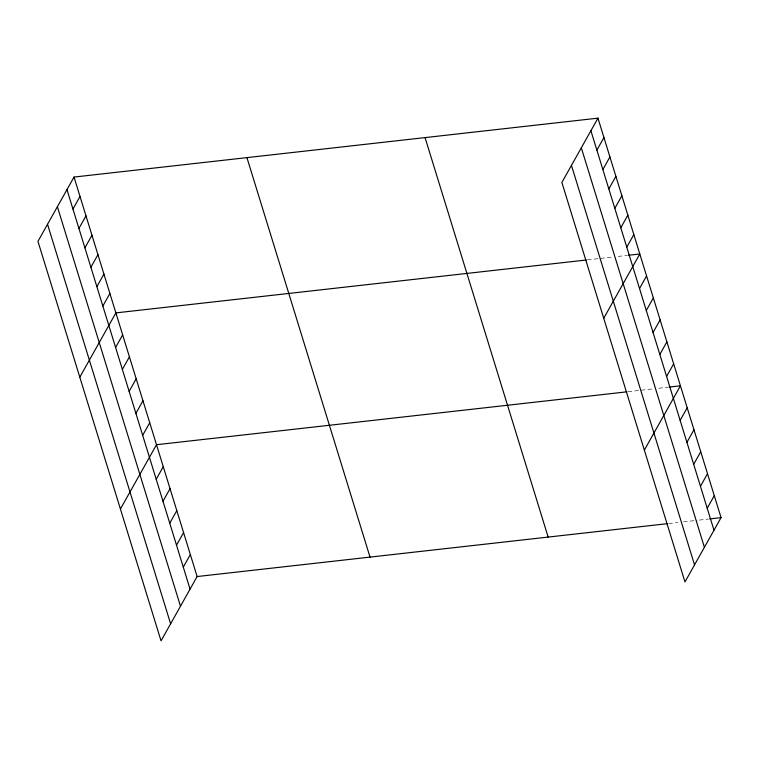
<?xml version="1.0" encoding="UTF-8"?>
<svg xmlns="http://www.w3.org/2000/svg" width="759" height="759" viewBox="0 0 759 759"><rect width="100%" height="100%" fill="white"/><g stroke="black" fill="none" stroke-linecap="round" stroke-linejoin="round"><path stroke-width="0.57" stroke-dasharray="3.79 2.85" d="M587.485 259.863L612.513 257.054M618.196 256.409L627.295 255.385M628.11 391.691L653.129 388.883M658.821 388.238L667.92 387.213M668.726 523.52L677.825 522.505M683.517 521.86L697.16 520.323M699.437 520.076L708.536 519.052"/><path stroke-width="1.14" d="M74.031 177.065L37.95 241.362L161.041 640.843L197.122 576.546L74.031 177.065L597.959 118.157L721.05 517.638L684.969 581.935L561.878 182.454L597.959 118.157M72.949 209.048L80.008 196.467M78.927 228.45L85.985 215.869M84.904 247.851L91.972 235.271M90.881 267.263L97.949 254.673M96.867 286.665L103.926 274.084M102.844 306.067L109.903 293.486M79.799 377.185L115.88 312.888L586.346 259.995M115.596 347.442L122.654 334.861M122.36 369.415L129.419 356.834M129.134 391.388L136.193 378.798M135.899 413.361L142.958 400.771M142.673 435.324L149.732 422.744M120.425 509.014L156.506 444.717L626.972 391.824M156.212 479.271L163.27 466.69M162.986 501.244L170.044 488.663M169.75 523.217L176.809 510.636M176.524 545.19L183.583 532.609M183.289 567.163L190.348 554.573M596.878 150.14L603.936 137.559M602.855 169.542L609.913 156.961M608.832 188.953L615.891 176.363M614.809 208.355L621.877 195.765M620.796 227.757L627.854 215.177M626.773 247.159L633.831 234.578M603.728 318.277L639.809 253.98L628.433 255.261M639.514 288.534L646.583 275.953M646.288 310.507L653.347 297.926M653.063 332.48L660.121 319.9M659.827 354.453L666.886 341.863M666.601 376.426L673.66 363.836M644.353 450.106L680.434 385.809L669.058 387.09M680.14 420.363L687.199 407.782M686.904 442.336L693.973 429.755M693.679 464.309L700.737 451.728M700.453 486.282L707.511 473.701M707.217 508.255L714.276 495.674M197.122 576.546L667.588 523.653M709.674 518.919L721.05 517.638M590.9 130.738L713.991 530.228M581.318 147.806L704.409 547.286M571.451 165.386L694.542 564.876M425.059 137.597L548.15 537.078M246.931 157.625L370.022 557.106M66.972 189.646L190.063 589.136M57.39 206.714L180.481 606.194M47.523 224.294L170.614 623.784"/></g></svg>
